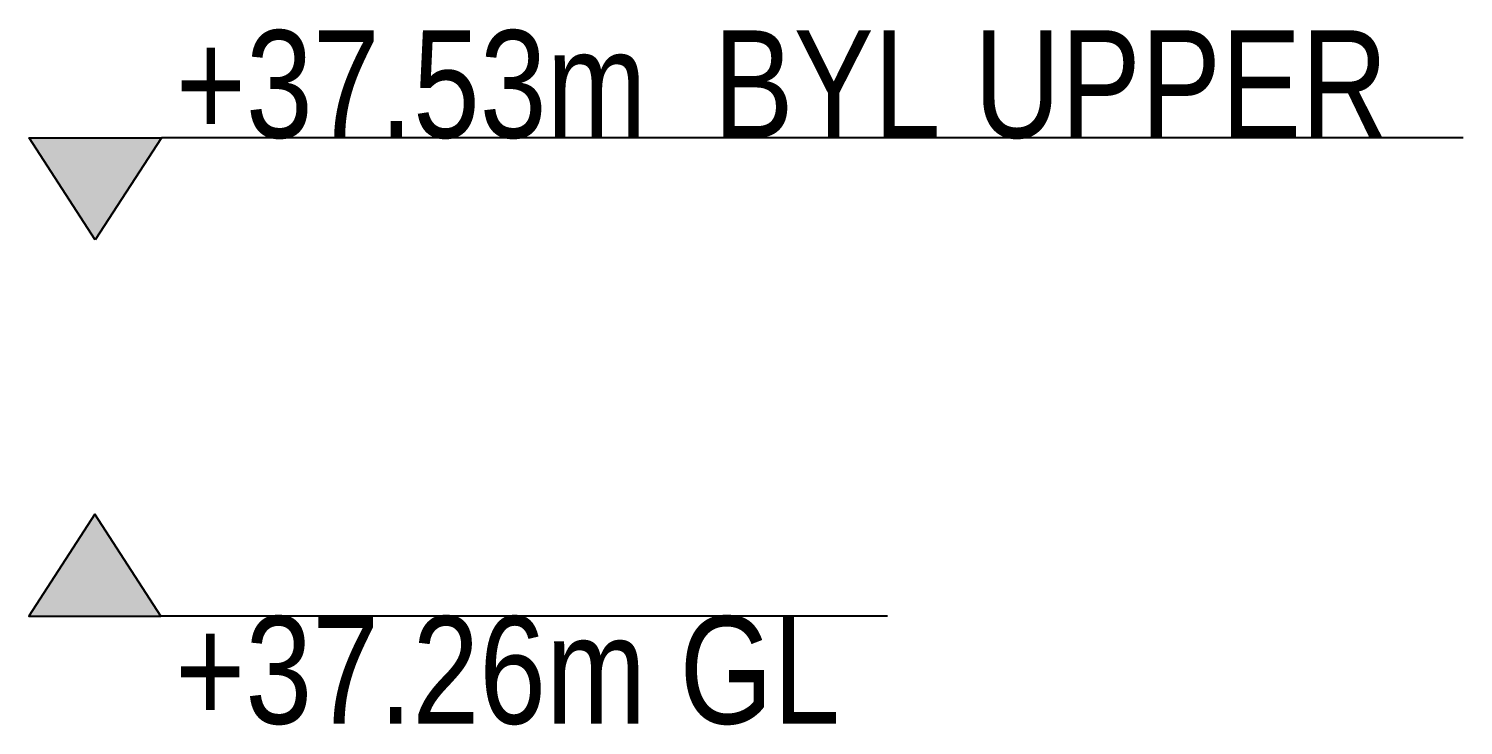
# Model space of a CAD drawing. Header units: centimetres. Extents: x -6122352 to 7132207, y -1694241 to 1947892.
# Drawn here: x 7130796 to 7132207, y 815256 to 815941 of the extents above; entities that cross this region are included whole.
import ezdxf
from ezdxf.enums import TextEntityAlignment as Align

# ---------------------------------------------------------------- set-up
doc = ezdxf.new("R2010")
doc.units = ezdxf.units.CM
doc.header["$MEASUREMENT"] = 0
doc.layers.add('JML-Dimension', color=1, linetype='Continuous')
doc.layers.add('SECTION', color=130, linetype='Continuous')
doc.styles.add('txt-Pisa-std', font='arial.ttf', dxfattribs={"width": 0.8})

# ---------------------------------------------------------------- blocks, each defined once
blk = doc.blocks.new('*U2056')
at = {"layer": 'JML-Dimension'}
h = blk.add_hatch(color=10, dxfattribs=at)
h.dxf.hatch_style = 1
h.paths.add_polyline_path([(0, 0), (-1.536, 2.37), (1.536, 2.37)])
blk.add_line((31.806, 2.37), (1.536, 2.37), dxfattribs=at)
blk.add_lwpolyline([(0, 0), (-1.536, 2.37), (1.536, 2.37), (0, 0)], dxfattribs=at)
at = {"color": 5, "style": 'txt-Pisa-std', "width": 0.8}
blk.add_attdef('+0.0', text='', height=2.5, dxfattribs=at).set_placement((1.871, 2.37), align=Align.BOTTOM_LEFT)
blk = doc.blocks.new('*U2214')
at = {"layer": 'JML-Dimension'}
h = blk.add_hatch(color=10, dxfattribs=at)
h.dxf.hatch_style = 1
h.paths.add_polyline_path([(0, 0), (-1.536, 2.37), (1.536, 2.37)])
blk.add_line((18.434, 2.37), (1.536, 2.37), dxfattribs=at)
blk.add_lwpolyline([(0, 0), (-1.536, 2.37), (1.536, 2.37), (0, 0)], dxfattribs=at)
at = {"color": 5, "style": 'txt-Pisa-std', "width": 0.8}
blk.add_attdef('+0.0', text='', height=2.5, dxfattribs=at).set_placement((1.871, 2.37), align=Align.BOTTOM_LEFT)

msp = doc.modelspace()

# ---------------------------------------------------------------- block references
at = {"layer": 'SECTION', "color": 6}
ref = msp.add_blockref('*U2056', (7130861.59936, 815733.57195), dxfattribs=dict(at, xscale=42.30147098076819, yscale=42.30147098076819, zscale=42.30147098076819))
ref.add_attrib('+0.0', '+37.53m  BYL UPPER', (7130940.72801, 815833.82902), dxfattribs={"layer": 'JML-Dimension', "color": 5, "height": 105.7536775, "style": 'txt-Pisa-std', "width": 0.8})
ref = msp.add_blockref('*U2214', (7130861.05936, 815463.57195), dxfattribs=dict(at, xscale=-42.30147098076819, yscale=42.30147098076819, zscale=42.30147098076819, rotation=180))
ref.add_attrib('+0.0', '+37.26m GL', (7130940.188, 815257.56121), dxfattribs={"layer": 'JML-Dimension', "color": 5, "height": 105.753677, "style": 'txt-Pisa-std', "width": 0.8})

doc.saveas('drawing.dxf')
